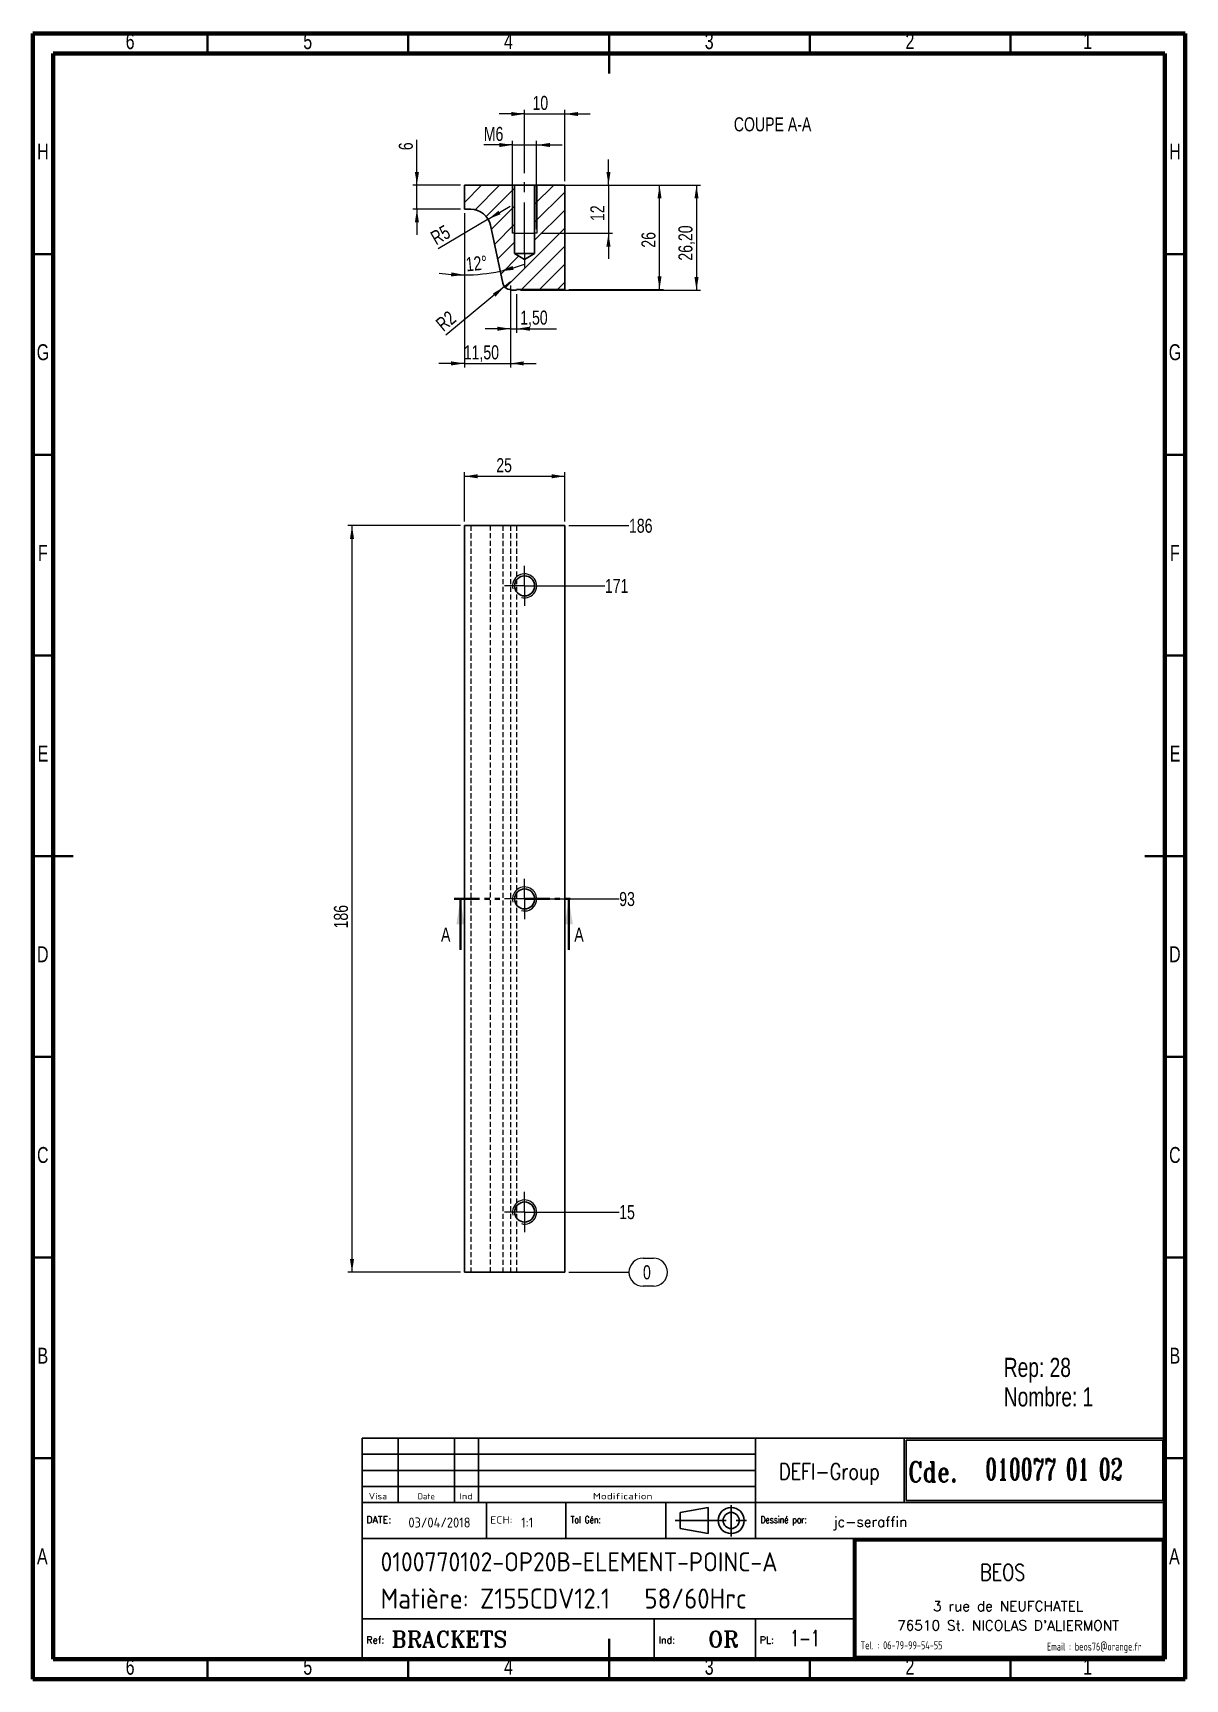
# Model space of a CAD drawing. Header units: millimetres. Extents: x 5 to 292, y 5 to 415.
import ezdxf

# ---------------------------------------------------------------- set-up
doc = ezdxf.new("R2010")
doc.units = ezdxf.units.MM
for name, pattern in [('CENTERX2', [20.32, 12.7, -2.54, 2.54, -2.54]), ('HIDDEN', [1.905, 1.27, -0.635]), ('PHANTOM', [12.7, 6.35, -1.27, 1.27, -1.27, 1.27, -1.27])]:
    doc.linetypes.add(name, pattern=pattern)
doc.layers.add('DIMENSIONS', color=176, linetype='Continuous')
doc.styles.add('SLDTEXTSTYLE0', font='TXT', dxfattribs={"width": 0.75})
doc.styles.add('SLDTEXTSTYLE1', font='ISOCP')
doc.styles.add('SLDTEXTSTYLE10', font='ISOCP', dxfattribs={"width": 1.147311})
doc.styles.add('SLDTEXTSTYLE11', font='ISOCP', dxfattribs={"width": 1.385904})
doc.styles.add('SLDTEXTSTYLE12', font='ISOCP', dxfattribs={"width": 1.246461})
doc.styles.add('SLDTEXTSTYLE13', font='ROMAND')
doc.styles.add('SLDTEXTSTYLE2', font='ROMANT', dxfattribs={"width": 0.8})
doc.styles.add('SLDTEXTSTYLE3', font='ISOCP', dxfattribs={"width": 0.8})
doc.styles.add('SLDTEXTSTYLE4', font='ROMANS', dxfattribs={"width": 0.8})
doc.styles.add('SLDTEXTSTYLE5', font='ROMANT')
doc.styles.add('SLDTEXTSTYLE6', font='ROMANS')
doc.styles.add('SLDTEXTSTYLE7', font='ROMANT', dxfattribs={"width": 0.65})
doc.styles.add('SLDTEXTSTYLE8', font='ISOCP', dxfattribs={"width": 1.446157})
doc.styles.add('SLDTEXTSTYLE9', font='ISOCP', dxfattribs={"width": 1.294402})
doc.dimstyles.new('SLDDIMSTYLE0', dxfattribs={"dimtxt": 3.5, "dimasz": 3.302, "dimexe": 0, "dimexo": 0.0625, "dimgap": 0.875, "dimtad": 0, "dimtih": 1, "dimtoh": 1, "dimdec": 0, "dimrnd": 1e-09, "dimdsep": 46, "dimtxsty": 'SLDTEXTSTYLE0', "dimblk1": 'NONE', "dimblk2": 'NONE', "dimsah": 1, "dimcen": 0.09, "dimadec": 0, "dimazin": 2, "dimtfac": 1, "dimtdec": 0, "dimtofl": 0, "dimtmove": 0, "dimatfit": 3, "dimldrblk": 'NONE', "dimfxl": 1, "dimfrac": 2, "dimtolj": 1, "dimtzin": 12, "dimarcsym": 0})
doc.dimstyles.new('SLDDIMSTYLE1', dxfattribs={"dimtxt": 3.5, "dimasz": 3.302, "dimexe": 0, "dimexo": 0.0625, "dimgap": 0.875, "dimtad": 0, "dimtih": 1, "dimtoh": 1, "dimrnd": 1e-09, "dimzin": 12, "dimdsep": 46, "dimtxsty": 'SLDTEXTSTYLE0', "dimblk1": 'NONE', "dimblk2": 'NONE', "dimsah": 1, "dimcen": 0.09, "dimadec": 0, "dimazin": 3, "dimtfac": 1, "dimtofl": 0, "dimtmove": 0, "dimatfit": 3, "dimldrblk": 'NONE', "dimfxl": 1, "dimfrac": 2, "dimtolj": 1, "dimtzin": 12, "dimarcsym": 0})
doc.dimstyles.new('SLDDIMSTYLE2', dxfattribs={"dimtxt": 3.5, "dimasz": 3.302, "dimexe": 0, "dimexo": 0.0625, "dimgap": 0.875, "dimtad": 1, "dimrnd": 1e-09, "dimzin": 12, "dimdsep": 46, "dimtxsty": 'SLDTEXTSTYLE0', "dimsah": 1, "dimcen": 0.09, "dimadec": 0, "dimazin": 3, "dimtfac": 1, "dimtofl": 0, "dimtmove": 0, "dimatfit": 3, "dimfxl": 1, "dimfrac": 2, "dimtolj": 1, "dimtzin": 12, "dimarcsym": 0})
doc.dimstyles.new('SLDDIMSTYLE3', dxfattribs={"dimtxt": 3.5, "dimasz": 3.302, "dimexe": 0, "dimexo": 0.0625, "dimgap": 0.875, "dimtad": 1, "dimrnd": 1e-09, "dimzin": 12, "dimdsep": 46, "dimtxsty": 'SLDTEXTSTYLE0', "dimsah": 1, "dimcen": 0.09, "dimadec": 0, "dimazin": 3, "dimtfac": 1, "dimtmove": 0, "dimatfit": 0, "dimfxl": 1, "dimfrac": 2, "dimtolj": 1, "dimtzin": 12, "dimarcsym": 0})
doc.dimstyles.new('SLDDIMSTYLE4', dxfattribs={"dimtxt": 3.5, "dimasz": 3.302, "dimexe": 0, "dimexo": 0.0625, "dimgap": 0.875, "dimtad": 1, "dimrnd": 1e-09, "dimzin": 12, "dimdsep": 46, "dimtxsty": 'SLDTEXTSTYLE0', "dimsah": 1, "dimcen": 0, "dimadec": 0, "dimazin": 3, "dimtfac": 1, "dimtofl": 0, "dimtmove": 0, "dimatfit": 3, "dimfxl": 1, "dimfrac": 2, "dimtolj": 1, "dimtzin": 12, "dimarcsym": 0})
doc.dimstyles.new('SLDDIMSTYLE5', dxfattribs={"dimtxt": 3.5, "dimasz": 3.302, "dimexe": 0, "dimexo": 0.0625, "dimgap": 0.875, "dimtad": 1, "dimdec": 4, "dimzin": 12, "dimdsep": 46, "dimtxsty": 'SLDTEXTSTYLE0', "dimsah": 1, "dimcen": 0.09, "dimazin": 3, "dimtfac": 1, "dimtofl": 0, "dimtmove": 0, "dimatfit": 3, "dimfxl": 1, "dimfrac": 2, "dimtolj": 1, "dimtzin": 12, "dimarcsym": 0})
doc.dimstyles.new('SLDDIMSTYLE6', dxfattribs={"dimtxt": 3.5, "dimasz": 3.302, "dimexe": 0, "dimexo": 0.0625, "dimgap": 0.875, "dimtad": 1, "dimrnd": 1e-09, "dimzin": 12, "dimdsep": 46, "dimtxsty": 'SLDTEXTSTYLE0', "dimsah": 1, "dimcen": 0, "dimadec": 0, "dimazin": 3, "dimtfac": 1, "dimtofl": 0, "dimtmove": 1, "dimatfit": 3, "dimfxl": 1, "dimfrac": 2, "dimtolj": 1, "dimtzin": 12, "dimarcsym": 0})

# ---------------------------------------------------------------- blocks, each defined once
blk = doc.blocks.new('SW_NOTE_0')
at = {"color": 0, "linetype": 'Continuous', "lineweight": 0, "char_height": 4.763, "attachment_point": 1, "style": 'SLDTEXTSTYLE0'}
for s, insert in [('Rep: 28', (0, 6.14)), ('Nombre: 1', (0, -1.21))]:
    blk.add_mtext(s, dxfattribs=dict(at, insert=insert))
blk = doc.blocks.new('_D')
at = {"color": 7, "linetype": 'Continuous', "lineweight": 18}
for p, q in [((156.97, 109.85), (159.56, 109.85)), ((138.48, 106.36), (153.48, 106.36)), ((159.56, 102.87), (156.97, 102.87))]:
    blk.add_line(p, q, dxfattribs=at)
for centre, start, end in [((156.97, 106.36), 90, 270), ((159.56, 106.36), 270, 90)]:
    blk.add_arc(centre, 3.49, start, end, dxfattribs=at)
at = {"color": 7, "linetype": 'Continuous', "lineweight": 18, "insert": (156.97, 108.09), "char_height": 3.5, "attachment_point": 1, "style": 'SLDTEXTSTYLE0'}
blk.add_mtext('0', dxfattribs=at)
blk = doc.blocks.new('_None')
blk = doc.blocks.new('_D_1')
at = {"color": 7, "linetype": 'Continuous', "lineweight": 18}
blk.add_line((128.48, 121.36), (151.04, 121.36), dxfattribs=at)
at = {"color": 7, "linetype": 'Continuous', "lineweight": 18, "insert": (151.04, 123.09), "char_height": 3.5, "attachment_point": 1, "style": 'SLDTEXTSTYLE0'}
blk.add_mtext('15', dxfattribs=at)
blk = doc.blocks.new('_D_2')
at = {"color": 7, "linetype": 'Continuous', "lineweight": 18}
blk.add_line((128.48, 199.36), (151.04, 199.36), dxfattribs=at)
at = {"color": 7, "linetype": 'Continuous', "lineweight": 18, "insert": (151.04, 201.09), "char_height": 3.5, "attachment_point": 1, "style": 'SLDTEXTSTYLE0'}
blk.add_mtext('93', dxfattribs=at)
blk = doc.blocks.new('_D_3')
at = {"color": 7, "linetype": 'Continuous', "lineweight": 18}
blk.add_line((128.48, 277.36), (147.48, 277.36), dxfattribs=at)
at = {"color": 7, "linetype": 'Continuous', "lineweight": 18, "insert": (147.48, 279.09), "char_height": 3.5, "attachment_point": 1, "style": 'SLDTEXTSTYLE0'}
blk.add_mtext('171', dxfattribs=at)
blk = doc.blocks.new('_D_4')
at = {"color": 7, "linetype": 'Continuous', "lineweight": 18}
blk.add_line((138.48, 292.36), (153.48, 292.36), dxfattribs=at)
at = {"color": 7, "linetype": 'Continuous', "lineweight": 18, "insert": (153.48, 294.09), "char_height": 3.5, "attachment_point": 1, "style": 'SLDTEXTSTYLE0'}
blk.add_mtext('186', dxfattribs=at)
blk = doc.blocks.new('_D_5')
at = {"color": 7, "linetype": 'Continuous', "lineweight": 18}
for p, q in [((111.48, 292.36), (83.48, 292.36)), ((84.48, 292.36), (84.48, 106.36)), ((111.48, 106.36), (83.48, 106.36))]:
    blk.add_line(p, q, dxfattribs=at)
for points in [[(84.48, 292.36), (83.97, 289.06), (84.99, 289.06)], [(84.48, 106.36), (84.99, 109.66), (83.97, 109.66)]]:
    blk.add_solid(points, dxfattribs=at)
at = {"color": 7, "linetype": 'Continuous', "lineweight": 18, "insert": (79.97, 192), "char_height": 3.5, "attachment_point": 1, "rotation": 90, "style": 'SLDTEXTSTYLE0'}
blk.add_mtext('186', dxfattribs=at)
blk = doc.blocks.new('_D_6')
at = {"color": 7, "linetype": 'Continuous', "lineweight": 18}
for p, q in [((112.48, 293.36), (112.48, 305.66)), ((112.48, 304.66), (137.48, 304.66)), ((137.48, 293.36), (137.48, 305.66))]:
    blk.add_line(p, q, dxfattribs=at)
for points in [[(112.48, 304.66), (115.78, 304.15), (115.78, 305.17)], [(137.48, 304.66), (134.18, 305.17), (134.18, 304.15)]]:
    blk.add_solid(points, dxfattribs=at)
at = {"color": 7, "linetype": 'Continuous', "lineweight": 18, "insert": (120.42, 309.17), "char_height": 3.5, "attachment_point": 1, "style": 'SLDTEXTSTYLE0'}
blk.add_mtext('25', dxfattribs=at)
blk = doc.blocks.new('SW_CENTERMARKSYMBOL_0')
at = {"color": 0, "linetype": 'Continuous', "lineweight": 0}
for p, q in [((0, 2.5), (0, 5)), ((-2.5, 0), (-5, 0)), ((0, 0), (-2.5, 0)), ((0, 0), (0, 2.5)), ((0, 0), (0, -2.5)), ((0, 0), (2.5, 0)), ((2.5, 0), (5, 0)), ((0, -2.5), (0, -5))]:
    blk.add_line(p, q, dxfattribs=at)
blk = doc.blocks.new('SW_CENTERMARKSYMBOL_1')
at = {"color": 0, "linetype": 'Continuous', "lineweight": 0}
for p, q in [((0, 2.5), (0, 5)), ((-2.5, 0), (-5, 0)), ((0, 0), (-2.5, 0)), ((0, 0), (0, 2.5)), ((0, 0), (0, -2.5)), ((0, 0), (2.5, 0)), ((2.5, 0), (5, 0)), ((0, -2.5), (0, -5))]:
    blk.add_line(p, q, dxfattribs=at)
blk = doc.blocks.new('SW_CENTERMARKSYMBOL_2')
at = {"color": 0, "linetype": 'Continuous', "lineweight": 0}
for p, q in [((0, 2.5), (0, 5)), ((-2.5, 0), (-5, 0)), ((0, 0), (-2.5, 0)), ((0, 0), (0, 2.5)), ((0, 0), (0, -2.5)), ((0, 0), (2.5, 0)), ((2.5, 0), (5, 0)), ((0, -2.5), (0, -5))]:
    blk.add_line(p, q, dxfattribs=at)
blk = doc.blocks.new('_D_7')
at = {"color": 7, "linetype": 'Continuous', "lineweight": 18}
for p, q in [((100.65, 377.2), (100.65, 388.49)), ((111.48, 377.2), (99.65, 377.2)), ((100.65, 371.2), (100.65, 377.2)), ((111.48, 371.2), (99.65, 371.2)), ((100.65, 371.2), (100.65, 364.85))]:
    blk.add_line(p, q, dxfattribs=at)
for points in [[(100.65, 377.2), (101.16, 380.5), (100.14, 380.5)], [(100.65, 371.2), (100.14, 367.89), (101.16, 367.89)]]:
    blk.add_solid(points, dxfattribs=at)
at = {"color": 7, "linetype": 'Continuous', "lineweight": 18, "insert": (96.14, 385.9), "char_height": 3.5, "attachment_point": 1, "rotation": 90, "style": 'SLDTEXTSTYLE0'}
blk.add_mtext('6', dxfattribs=at)
blk = doc.blocks.new('_D_8')
at = {"color": 7, "linetype": 'Continuous', "lineweight": 18}
for p, q in [((124.48, 387.2), (117.31, 387.2)), ((124.48, 366.2), (124.48, 388.2)), ((124.48, 387.2), (130.48, 387.2)), ((130.48, 366.2), (130.48, 388.2)), ((130.48, 387.2), (136.83, 387.2))]:
    blk.add_line(p, q, dxfattribs=at)
for points in [[(124.48, 387.2), (121.18, 387.7), (121.18, 386.69)], [(130.48, 387.2), (133.78, 386.69), (133.78, 387.7)]]:
    blk.add_solid(points, dxfattribs=at)
at = {"color": 7, "linetype": 'Continuous', "lineweight": 18, "insert": (117.31, 391.71), "char_height": 3.5, "attachment_point": 1, "style": 'SLDTEXTSTYLE0'}
blk.add_mtext('M6', dxfattribs=at)
blk = doc.blocks.new('_D_9')
at = {"color": 7, "linetype": 'Continuous', "lineweight": 18}
for p, q in [((148.37, 377.2), (148.37, 383.55)), ((131.48, 377.2), (149.37, 377.2)), ((148.37, 377.2), (148.37, 365.2)), ((131.48, 365.2), (149.37, 365.2)), ((148.37, 365.2), (148.37, 358.85))]:
    blk.add_line(p, q, dxfattribs=at)
for points in [[(148.37, 377.2), (148.88, 380.5), (147.86, 380.5)], [(148.37, 365.2), (147.86, 361.89), (148.88, 361.89)]]:
    blk.add_solid(points, dxfattribs=at)
at = {"color": 7, "linetype": 'Continuous', "lineweight": 18, "insert": (143.86, 368.26), "char_height": 3.5, "attachment_point": 1, "rotation": 90, "style": 'SLDTEXTSTYLE0'}
blk.add_mtext('12', dxfattribs=at)
blk = doc.blocks.new('_D_10')
at = {"color": 7, "linetype": 'Continuous', "lineweight": 18}
for p, q in [((138.48, 377.2), (162.09, 377.2)), ((161.09, 351.2), (161.09, 377.2)), ((138.48, 351.2), (162.09, 351.2))]:
    blk.add_line(p, q, dxfattribs=at)
for points in [[(161.09, 377.2), (160.58, 373.89), (161.59, 373.89)], [(161.09, 351.2), (161.59, 354.5), (160.58, 354.5)]]:
    blk.add_solid(points, dxfattribs=at)
at = {"color": 7, "linetype": 'Continuous', "lineweight": 18, "insert": (156.58, 361.61), "char_height": 3.5, "attachment_point": 1, "rotation": 90, "style": 'SLDTEXTSTYLE0'}
blk.add_mtext('26', dxfattribs=at)
blk = doc.blocks.new('_D_11')
at = {"color": 7, "linetype": 'Continuous', "lineweight": 18}
for p, q in [((138.48, 377.2), (171.3, 377.2)), ((170.3, 377.2), (170.3, 351)), ((126.48, 351), (171.3, 351))]:
    blk.add_line(p, q, dxfattribs=at)
for points in [[(170.3, 377.2), (169.79, 373.89), (170.81, 373.89)], [(170.3, 351), (170.81, 354.3), (169.79, 354.3)]]:
    blk.add_solid(points, dxfattribs=at)
at = {"color": 7, "linetype": 'Continuous', "lineweight": 18, "insert": (165.79, 358.38), "char_height": 3.5, "attachment_point": 1, "rotation": 90, "style": 'SLDTEXTSTYLE0'}
blk.add_mtext('26,20', dxfattribs=at)
blk = doc.blocks.new('_D_12')
at = {"color": 7, "linetype": 'Continuous', "lineweight": 18}
for p, q in [((123.98, 350), (123.98, 340.42)), ((125.48, 350), (125.48, 340.42)), ((123.98, 341.42), (117.63, 341.42)), ((123.98, 341.42), (125.48, 341.42)), ((125.48, 341.42), (135.44, 341.42))]:
    blk.add_line(p, q, dxfattribs=at)
for points in [[(123.98, 341.42), (120.68, 341.93), (120.68, 340.92)], [(125.48, 341.42), (128.78, 340.92), (128.78, 341.93)]]:
    blk.add_solid(points, dxfattribs=at)
at = {"color": 7, "linetype": 'Continuous', "lineweight": 18, "insert": (126.39, 345.94), "char_height": 3.5, "attachment_point": 1, "style": 'SLDTEXTSTYLE0'}
blk.add_mtext('1,50', dxfattribs=at)
blk = doc.blocks.new('_D_13')
at = {"color": 7, "linetype": 'Continuous', "lineweight": 18}
for q in [(123.98, 353.2), (107.87, 339.82)]:
    blk.add_line((122.44, 351.92), q, dxfattribs=at)
blk.add_solid([(122.44, 351.92), (119.58, 350.2), (120.23, 349.42)], dxfattribs=at)
at = {"color": 7, "linetype": 'Continuous', "lineweight": 18, "insert": (105.01, 343.27), "char_height": 3.5, "attachment_point": 1, "rotation": 39.6837, "style": 'SLDTEXTSTYLE0'}
blk.add_mtext('R2', dxfattribs=at)
blk = doc.blocks.new('_D_14')
at = {"color": 7, "linetype": 'Continuous', "lineweight": 18}
blk.add_line((112.48, 370.2), (112.48, 353.83), dxfattribs=at)
for start, end in [(282.0002, 290.471), (261.5292, 270), (270, 282.0002)]:
    blk.add_arc((112.48, 397.68), 42.85, start, end, dxfattribs=at)
for points in [[(121.39, 355.76), (124.72, 356.08), (124.47, 357.06)], [(112.48, 354.83), (109.2, 355.46), (109.16, 354.44)]]:
    blk.add_solid(points, dxfattribs=at)
at = {"color": 7, "linetype": 'Continuous', "lineweight": 18, "insert": (112.68, 359.18), "char_height": 3.5, "attachment_point": 1, "rotation": 5.5333, "style": 'SLDTEXTSTYLE0'}
blk.add_mtext('12°', dxfattribs=at)
blk = doc.blocks.new('_D_15')
at = {"color": 7, "linetype": 'Continuous', "lineweight": 18}
for q in [(123.85, 371.94), (105.94, 361.29)]:
    blk.add_line((118.39, 368.7), q, dxfattribs=at)
blk.add_solid([(118.39, 368.7), (121.49, 369.95), (120.97, 370.82)], dxfattribs=at)
at = {"color": 7, "linetype": 'Continuous', "lineweight": 18, "insert": (103.68, 365.2), "char_height": 3.5, "attachment_point": 1, "rotation": 30, "style": 'SLDTEXTSTYLE0'}
blk.add_mtext('R5', dxfattribs=at)
blk = doc.blocks.new('_D_16')
at = {"color": 7, "linetype": 'Continuous', "lineweight": 18}
for p, q in [((112.48, 370.2), (112.48, 331.78)), ((123.98, 352.2), (123.98, 331.78)), ((112.48, 332.78), (106.13, 332.78)), ((112.48, 332.78), (123.98, 332.78)), ((123.98, 332.78), (130.33, 332.78))]:
    blk.add_line(p, q, dxfattribs=at)
for points in [[(112.48, 332.78), (109.18, 333.29), (109.18, 332.27)], [(123.98, 332.78), (127.28, 332.27), (127.28, 333.29)]]:
    blk.add_solid(points, dxfattribs=at)
at = {"color": 7, "linetype": 'Continuous', "lineweight": 18, "insert": (112.32, 337.29), "char_height": 3.5, "attachment_point": 1, "style": 'SLDTEXTSTYLE0'}
blk.add_mtext('11,50', dxfattribs=at)
blk = doc.blocks.new('_D_17')
at = {"color": 7, "linetype": 'Continuous', "lineweight": 18}
for p, q in [((127.48, 394.92), (121.13, 394.92)), ((127.48, 380.2), (127.48, 395.92)), ((127.48, 394.92), (137.48, 394.92)), ((137.48, 378.2), (137.48, 395.92)), ((137.48, 394.92), (143.83, 394.92))]:
    blk.add_line(p, q, dxfattribs=at)
for points in [[(127.48, 394.92), (124.18, 395.42), (124.18, 394.41)], [(137.48, 394.92), (140.78, 394.41), (140.78, 395.42)]]:
    blk.add_solid(points, dxfattribs=at)
at = {"color": 7, "linetype": 'Continuous', "lineweight": 18, "insert": (129.44, 399.43), "char_height": 3.5, "attachment_point": 1, "style": 'SLDTEXTSTYLE0'}
blk.add_mtext('10', dxfattribs=at)

msp = doc.modelspace()

# ---------------------------------------------------------------- hatches: boundary and pattern name
at = {"linetype": 'Continuous', "lineweight": 18}
h = msp.add_hatch(dxfattribs=at)
h.set_pattern_fill('ANSI31', style=0)
edge = h.paths.add_edge_path(flags=0)
edge.add_line((129.98287, 377.19587), (129.98287, 360.19587))
edge.add_line((129.98287, 360.19587), (127.48287, 358.69371))
edge.add_line((127.48287, 358.69371), (124.98287, 360.19587))
edge.add_line((124.98287, 360.19587), (124.98287, 377.19587))
edge.add_line((124.98287, 377.19587), (112.48287, 377.19587))
edge.add_line((112.48287, 377.19587), (112.48287, 371.19587))
edge.add_line((112.48287, 371.19587), (114.06239, 371.19587))
edge.add_arc((114.06239, 366.19587), 5, 12.0001556, 90, ccw=False)
edge.add_line((118.95313, 367.23544), (122.02576, 352.78004))
edge.add_arc((123.98205, 353.19587), 2, 192.0001556, 270)
edge.add_line((123.98205, 351.19587), (123.98205, 350.99587))
edge.add_line((123.98205, 350.99587), (125.48205, 350.99587))
edge.add_line((125.48205, 350.99587), (125.48205, 351.19587))
edge.add_line((125.48205, 351.19587), (137.48287, 351.19587))
edge.add_line((137.48287, 351.19587), (137.48287, 377.19587))
edge.add_line((137.48287, 377.19587), (129.98287, 377.19587))

# ---------------------------------------------------------------- linework, layer by layer
at = {"color": 7, "linetype": 'Continuous', "lineweight": 70}
for p, q in [((5, 5), (5, 415)), ((5, 415), (292, 415)), ((292, 415), (292, 5)), ((10, 10), (10, 410)), ((10, 410), (287, 410)), ((287, 410), (287, 10)), ((287, 10), (10, 10)), ((292, 5), (5, 5))]:
    msp.add_line(p, q, dxfattribs=at)
at = {"color": 7, "linetype": 'Continuous', "lineweight": 35}
for p, q in [((48.5, 410), (48.5, 415)), ((98.5, 410), (98.5, 415)), ((148.5, 415.001), (148.5, 404.999)), ((148.5, 410), (148.5, 415)), ((198.5, 410), (198.5, 415)), ((248.5, 410), (248.5, 415)), ((10, 360), (5, 360)), ((287, 360), (292, 360)), ((10, 310), (5, 310)), ((287, 310), (292, 310)), ((10, 260), (5, 260)), ((287, 260), (292, 260)), ((4.999, 210), (15.001, 210)), ((10, 210), (5, 210)), ((292.001, 210), (281.999, 210)), ((287, 210), (292, 210)), ((111.48287, 186.65848), (111.48287, 199.35848)), ((138.48287, 186.65848), (138.48287, 199.35848)), ((10, 160), (5, 160)), ((287, 160), (292, 160)), ((10, 110), (5, 110)), ((287, 110), (292, 110)), ((10, 60), (5, 60)), ((287, 60), (292, 60)), ((148.5, 4.999), (148.5, 15.001)), ((48.5, 10), (48.5, 5)), ((98.5, 10), (98.5, 5)), ((148.5, 10), (148.5, 5)), ((198.5, 10), (198.5, 5)), ((248.5, 10), (248.5, 5))]:
    msp.add_line(p, q, dxfattribs=at)
at = {"color": 7, "linetype": 'CENTERX2', "lineweight": 18}
for q in [(127.48287, 379.19587), (127.48287, 356.69371)]:
    msp.add_line((127.48287, 360.19587), q, dxfattribs=at)
at = {"color": 7, "linetype": 'Continuous', "lineweight": 25}
for p, q in [((112.48287, 371.19587), (112.48287, 377.19587)), ((124.98287, 377.19587), (112.48287, 377.19587)), ((124.98287, 360.19587), (124.98287, 377.19587)), ((129.98287, 377.19587), (124.98287, 377.19587)), ((137.48287, 377.19587), (129.98287, 377.19587)), ((129.98287, 377.19587), (129.98287, 360.19587)), ((137.48287, 351.19587), (137.48287, 377.19587)), ((114.06239, 371.19587), (112.48287, 371.19587)), ((118.95313, 367.23544), (122.02576, 352.78004)), ((127.48287, 358.69371), (124.98287, 360.19587)), ((129.98287, 360.19587), (124.98287, 360.19587)), ((129.98287, 360.19587), (127.48287, 358.69371)), ((123.98205, 351.19587), (123.98205, 350.99587)), ((123.98205, 350.99587), (125.48205, 350.99587)), ((125.48205, 350.99587), (125.48205, 351.19587)), ((125.48205, 351.19587), (137.48287, 351.19587)), ((112.48287, 292.35848), (112.48287, 106.35848)), ((112.48287, 292.35848), (137.48287, 292.35848)), ((137.48287, 292.35848), (137.48287, 106.35848)), ((137.48287, 106.35848), (112.48287, 106.35848))]:
    msp.add_line(p, q, dxfattribs=at)
at = {"color": 7, "linetype": 'Continuous', "lineweight": 18}
for p, q in [((124.48287, 365.19587), (124.48287, 377.19587)), ((130.48286, 377.19587), (130.48286, 365.19587)), ((124.98287, 365.19587), (124.48287, 365.19587)), ((124.98283, 365.19587), (129.98286, 365.19587)), ((130.48286, 365.19587), (129.98286, 365.19587))]:
    msp.add_line(p, q, dxfattribs=at)
at = {"color": 7, "linetype": 'HIDDEN', "lineweight": 18}
for p, q in [((114.06239, 292.35848), (114.06239, 106.35848)), ((118.95313, 106.35848), (118.95313, 292.35848)), ((122.02576, 292.35848), (122.02576, 106.35848)), ((123.98205, 292.35848), (123.98205, 106.35848)), ((125.48205, 292.35848), (125.48205, 106.35848))]:
    msp.add_line(p, q, dxfattribs=at)
at = {"color": 7, "linetype": 'PHANTOM', "lineweight": 35}
for p, q in [((109.89537, 199.35848), (122.60172, 199.35848)), ((127.37037, 199.35848), (140.07037, 199.35848))]:
    msp.add_line(p, q, dxfattribs=at)
at = {"color": 7, "linetype": 'Continuous', "lineweight": 25}
for centre in [(127.48287, 277.35848), (127.48287, 199.35848), (127.48287, 121.35848)]:
    msp.add_circle(centre, 2.5, dxfattribs=at)
for centre, radius, start, end in [((114.06239, 366.19587), 5, 12.0001556, 90), ((123.98205, 353.19587), 2, 192.0001556, 270)]:
    msp.add_arc(centre, radius, start, end, dxfattribs=at)
at = {"color": 7, "linetype": 'Continuous', "lineweight": 18}
for centre in [(127.48287, 277.35848), (127.48287, 199.35848), (127.48287, 121.35848)]:
    msp.add_arc(centre, 3, 255, 195, dxfattribs=at)
at = {"color": 7, "linetype": 'Continuous', "lineweight": 35}
for points in [[(111.48287, 199.35848), (110.46687, 193.00848), (112.49887, 193.00848)], [(138.48287, 199.35848), (137.46687, 193.00848), (139.49887, 193.00848)]]:
    msp.add_solid(points, dxfattribs=at)
at = {"layer": 'DIMENSIONS', "color": 3}
for p, q in [((185, 65), (87, 65)), ((96, 49), (96, 65)), ((110, 49), (110, 65)), ((116, 49), (116, 65)), ((87, 61), (185, 61)), ((185, 57), (87, 57)), ((87, 53), (185, 53))]:
    msp.add_line(p, q, dxfattribs=at)
at = {"layer": 'DIMENSIONS', "color": 6}
for p, q in [((87, 65), (87, 10)), ((287, 10), (287, 65)), ((287, 40), (209.38409, 40)), ((209.38409, 40), (209.38409, 10)), ((286.8, 39.8), (209.58409, 39.8)), ((209.58409, 39.8), (209.58409, 10.2)), ((286.6, 39.6), (209.78409, 39.6)), ((209.78409, 39.6), (209.78409, 10.4)), ((286.4, 39.4), (209.98409, 39.4)), ((209.98409, 39.4), (209.98409, 10.6)), ((286.4, 10.6), (286.4, 39.4)), ((286.6, 10.4), (286.6, 39.6)), ((286.8, 10.2), (286.8, 39.8)), ((87, 10), (287, 10)), ((209.58409, 10.2), (286.8, 10.2)), ((209.78409, 10.4), (286.6, 10.4)), ((209.98409, 10.6), (286.4, 10.6))]:
    msp.add_line(p, q, dxfattribs=at)
at = {"layer": 'DIMENSIONS', "color": 1}
for p, q in [((287, 65), (185, 65)), ((185, 49), (185, 65)), ((222, 49), (222, 65)), ((222.5, 49.5), (222.5, 64.5)), ((222.5, 64.5), (286.5, 64.5)), ((286.5, 64.5), (286.5, 49.5)), ((286.5, 49.5), (222.5, 49.5)), ((87, 49), (287, 49)), ((118, 49), (118, 40)), ((137.73069, 49), (137.73069, 40)), ((162.62034, 49), (162.62034, 40)), ((185, 49), (185, 40)), ((209.38409, 40), (87, 40)), ((209.38409, 20), (87, 20)), ((159.79154, 20), (159.79154, 10)), ((185, 20), (185, 10))]:
    msp.add_line(p, q, dxfattribs=at)
at = {"layer": 'DIMENSIONS'}
for p, q in [((222.5, 49.5), (222.5, 64.5)), ((222.5, 64.5), (286.5, 64.5)), ((286.5, 64.5), (286.5, 49.5)), ((286.5, 49.5), (222.5, 49.5))]:
    msp.add_line(p, q, dxfattribs=at)
at = {"layer": 'DIMENSIONS', "color": 7}
for p, q in [((173.24368, 47.75), (166.24368, 46.5)), ((166.24368, 46.5), (166.24368, 42.5)), ((173.24368, 41.25), (173.24368, 47.75)), ((166.24368, 42.5), (173.24368, 41.25))]:
    msp.add_line(p, q, dxfattribs=at)
at = {"layer": 'DIMENSIONS', "color": 3, "linetype": 'CENTERX2'}
for p, q in [((178.93393, 48.34798), (178.93393, 40.51332)), ((164.94646, 44.5), (183.20111, 44.5))]:
    msp.add_line(p, q, dxfattribs=at)
at = {"layer": 'DIMENSIONS', "color": 7}
for radius in [3.25, 2]:
    msp.add_circle((178.93393, 44.5), radius, dxfattribs=at)

# ---------------------------------------------------------------- block references
at = {"color": 7, "linetype": 'Continuous', "lineweight": 0}
for name, p in [('SW_CENTERMARKSYMBOL_2', (127.48287, 277.35848)), ('SW_CENTERMARKSYMBOL_1', (127.48287, 199.35848)), ('SW_CENTERMARKSYMBOL_0', (127.48287, 121.35848)), ('SW_NOTE_0', (246.84082, 78.8967))]:
    msp.add_blockref(name, p, dxfattribs=at)

# ---------------------------------------------------------------- texts
at = {"color": 7, "linetype": 'Continuous', "lineweight": 0, "attachment_point": 2, "style": 'SLDTEXTSTYLE0'}
for s, insert, char_height in [('6', (29.21004, 415.06015), 3.96875), ('5', (73.46004, 415.06015), 3.96875), ('4', (123.46004, 415.06015), 3.96875), ('3', (173.46004, 415.06015), 3.96875), ('2', (223.46004, 415.06015), 3.96875), ('1', (267.71004, 415.06015), 3.96875), ('COUPE A-A', (189.25007, 394.09553), 3.5), ('H', (7.49035, 387.56015), 3.96875), ('H', (289.49035, 387.56015), 3.96875), ('G', (7.48668, 337.56015), 3.96875), ('G', (289.48668, 337.56015), 3.96875), ('F', (7.45774, 287.56015), 3.96875), ('F', (289.45774, 287.56015), 3.96875), ('E', (7.50781, 237.56015), 3.96875), ('E', (289.50781, 237.56015), 3.96875), ('D', (7.45269, 187.56015), 3.96875), ('D', (289.45269, 187.56015), 3.96875), ('C', (7.45866, 137.56015), 3.96875), ('C', (289.45866, 137.56015), 3.96875), ('B', (7.4706, 87.56015), 3.96875), ('B', (289.4706, 87.56015), 3.96875), ('A', (7.33969, 37.56015), 3.96875), ('A', (289.33969, 37.56015), 3.96875), ('6', (29.21004, 10.06015), 3.96875), ('5', (73.46004, 10.06015), 3.96875), ('4', (123.46004, 10.06015), 3.96875), ('3', (173.46004, 10.06015), 3.96875), ('2', (223.46004, 10.06015), 3.96875), ('1', (267.71004, 10.06015), 3.96875)]:
    msp.add_mtext(s, dxfattribs=dict(at, insert=insert, char_height=char_height))
at = {"color": 7, "linetype": 'Continuous', "char_height": 3.5, "attachment_point": 1, "style": 'SLDTEXTSTYLE0'}
for insert in [(106.65746, 192.21217), (139.86155, 192.21217)]:
    msp.add_mtext('A', dxfattribs=dict(at, insert=insert))
at = {"layer": 'DIMENSIONS'}
for s, insert, char_height, attachment_point, style in [('DEFI-Group', (203.4195, 58.70072), 4, 2, 'SLDTEXTSTYLE2'), ('Cde.', (223, 59.12589), 5, 1, 'SLDTEXTSTYLE2'), ('010077 01 02', (242.22519, 59.93983), 5.2916667, 1, 'SLDTEXTSTYLE7'), ('Visa', (88.6551, 51.34751), 1.567052, 1, 'SLDTEXTSTYLE12'), ('Date', (100.82407, 51.28334), 1.492431, 1, 'SLDTEXTSTYLE10'), ('Ind', (111.25446, 51.28334), 1.492431, 1, 'SLDTEXTSTYLE11'), ('Modification', (144.48919, 51.34751), 1.5670523, 1, 'SLDTEXTSTYLE8'), ('DATE:', (88.03411, 45.59841), 1.727675, 1, 'SLDTEXTSTYLE6'), ('03/04/2018', (98.53289, 45.25347), 2.5, 1, 'SLDTEXTSTYLE1'), ('ECH:', (118.91066, 45.55991), 1.814059, 1, 'SLDTEXTSTYLE9'), ('1:1', (126.61977, 45.24035), 2.5, 1, 'SLDTEXTSTYLE1'), ('Tol Gén:', (138.95157, 45.59841), 1.727675, 1, 'SLDTEXTSTYLE4'), ('Dessiné par:', (186.22087, 45.59841), 1.7276752, 1, 'SLDTEXTSTYLE4'), ('jc-seraffin', (204.35515, 45.41997), 2.5, 1, 'SLDTEXTSTYLE5'), ('0100770102-OP20B-ELEMENT-POINC-A', (91.60273, 36.59626), 4.7625, 1, 'SLDTEXTSTYLE1'), ('BEOS', (246.57079, 33.59488), 4, 2, 'SLDTEXTSTYLE2'), ('Matière: Z155CDV12.1   58/60Hrc', (91.60273, 27.56351), 5, 1, 'SLDTEXTSTYLE1'), ('3 rue de NEUFCHATEL', (247.90924, 24.44835), 2.5, 2, 'SLDTEXTSTYLE13'), ('BRACKETS', (94.33673, 16.95138), 4, 1, 'SLDTEXTSTYLE5'), ('OR', (173.19394, 16.95138), 4, 1, 'SLDTEXTSTYLE5'), ('1-1', (193.65089, 17.17305), 4, 1, 'SLDTEXTSTYLE7'), ("76510 St. NICOLAS D'ALIERMONT", (247.90254, 19.62324), 2.5, 2, 'SLDTEXTSTYLE13'), ('Ref:', (88.03411, 15.59841), 1.727675, 1, 'SLDTEXTSTYLE6'), ('Ind:', (160.82565, 15.59841), 1.727675, 1, 'SLDTEXTSTYLE6'), ('PL:', (186.03411, 15.59841), 1.727675, 1, 'SLDTEXTSTYLE6'), ('Tel. : 06-79-99-54-55', (221.36027, 14.42858), 2, 2, 'SLDTEXTSTYLE3'), ('Email : beos76@orange.fr', (269.37248, 14.0972), 2, 2, 'SLDTEXTSTYLE3')]:
    msp.add_mtext(s, dxfattribs=dict(at, insert=insert, char_height=char_height, attachment_point=attachment_point, style=style))

# ---------------------------------------------------------------- dimensions: what is measured, and where the dimension line sits
at = {"color": 7, "linetype": 'Continuous', "lineweight": 18}
for base, p1, p2, dimstyle, picture, middle in [((137.48287, 394.91601), (127.48287, 379.19587), (137.48287, 377.19587), 'SLDDIMSTYLE3', '_D_17', (132.02505, 394.91601)), ((123.98205, 332.77855), (112.48287, 371.19587), (123.98205, 353.19587), 'SLDDIMSTYLE3', '_D_16', (118.13589, 332.77855)), ((125.48205, 341.42364), (123.98205, 350.99587), (125.48205, 350.99587), 'SLDDIMSTYLE3', '_D_12', (130.91645, 341.42364)), ((137.48287, 304.65868), (112.48287, 292.35848), (137.48287, 292.35848), 'SLDDIMSTYLE2', '_D_6', (123.00292, 304.65868))]:
    dim = msp.add_linear_dim(base=base, p1=p1, p2=p2, dimstyle=dimstyle, dxfattribs=at)
    dim.commit()
    dim.dimension.update_dxf_attribs({"geometry": picture, "text_midpoint": middle, "dimtype": 160})
dim = msp.add_linear_dim(base=(130.48287, 387.19587), p1=(124.48287, 365.19587), p2=(130.48287, 365.19587), text='M6', dimstyle='SLDDIMSTYLE3', dxfattribs=at)
dim.commit()
dim.dimension.update_dxf_attribs({"geometry": '_D_8', "text_midpoint": (120.74559, 387.19587), "dimtype": 160})
for base, p1, p2, dimstyle, picture, middle in [((100.64722, 377.19587), (112.48287, 371.19587), (112.48287, 377.19587), 'SLDDIMSTYLE3', '_D_7', (100.64722, 387.19587)), ((148.37012, 365.19587), (130.48287, 377.19587), (130.48287, 365.19587), 'SLDDIMSTYLE3', '_D_9', (148.37012, 370.84459)), ((170.30276, 350.99587), (137.48287, 377.19587), (125.48205, 350.99587), 'SLDDIMSTYLE3', '_D_11', (170.30276, 364.2005)), ((161.08677, 377.19587), (137.48287, 351.19587), (137.48287, 377.19587), 'SLDDIMSTYLE2', '_D_10', (161.08677, 364.2005)), ((84.48287, 106.35848), (112.48287, 292.35848), (112.48287, 106.35848), 'SLDDIMSTYLE2', '_D_5', (84.48287, 195.87441))]:
    dim = msp.add_linear_dim(base=base, p1=p1, p2=p2, angle=90, dimstyle=dimstyle, dxfattribs=at)
    dim.commit()
    dim.dimension.update_dxf_attribs({"geometry": picture, "text_midpoint": middle, "dimtype": 160})
dim = msp.add_angular_dim_2l(base=(116.96196, 355.06003), line1=((112.48287, 371.19587), (112.48287, 377.19587)), line2=((118.95313, 367.23544), (122.02576, 352.78004)), dimstyle='SLDDIMSTYLE5', dxfattribs=at)
dim.commit()
dim.dimension.update_dxf_attribs({"geometry": '_D_14', "text_midpoint": (116.61464, 355.02495), "dimtype": 162})
for center, mpoint, dimstyle, picture, middle in [((114.06239, 366.19587), (118.39252, 368.69587), 'SLDDIMSTYLE6', '_D_15', (107.77751, 362.56729)), ((123.98205, 353.19587), (122.44289, 351.91877), 'SLDDIMSTYLE4', '_D_13', (109.79415, 341.42365))]:
    dim = msp.add_radius_dim(center=center, mpoint=mpoint, dimstyle=dimstyle, dxfattribs=at)
    dim.commit()
    dim.dimension.update_dxf_attribs({"geometry": picture, "text_midpoint": middle, "dimtype": 164})
for feature_location, offset, origin, dimstyle, picture, middle in [((137.48287, 292.35848), (16, 0), (137.48287, 106.35848), 'SLDDIMSTYLE1', '_D_4', (157.36203, 292.35848)), ((127.48287, 277.35848), (20, 0), (137.48287, 106.35848), 'SLDDIMSTYLE1', '_D_3', (151.36203, 277.35848)), ((127.48287, 199.35848), (23.55372, 0), (137.48287, 106.35848), 'SLDDIMSTYLE1', '_D_2', (153.6227, 199.35848)), ((127.48287, 121.35848), (23.55372, 0), (137.48287, 106.35848), 'SLDDIMSTYLE1', '_D_1', (153.6227, 121.35848)), ((137.4828655954, 106.3584828576), (16, 0), (137.4828655954, 106.3584828576), 'SLDDIMSTYLE0', '_D', (158.2649834986, 106.3584828576))]:
    dim = msp.add_ordinate_dim(feature_location=feature_location, offset=offset, dtype=0, origin=origin, dimstyle=dimstyle, dxfattribs=at)
    dim.commit()
    dim.dimension.update_dxf_attribs({"geometry": picture, "text_midpoint": middle})

doc.saveas('drawing.dxf')
